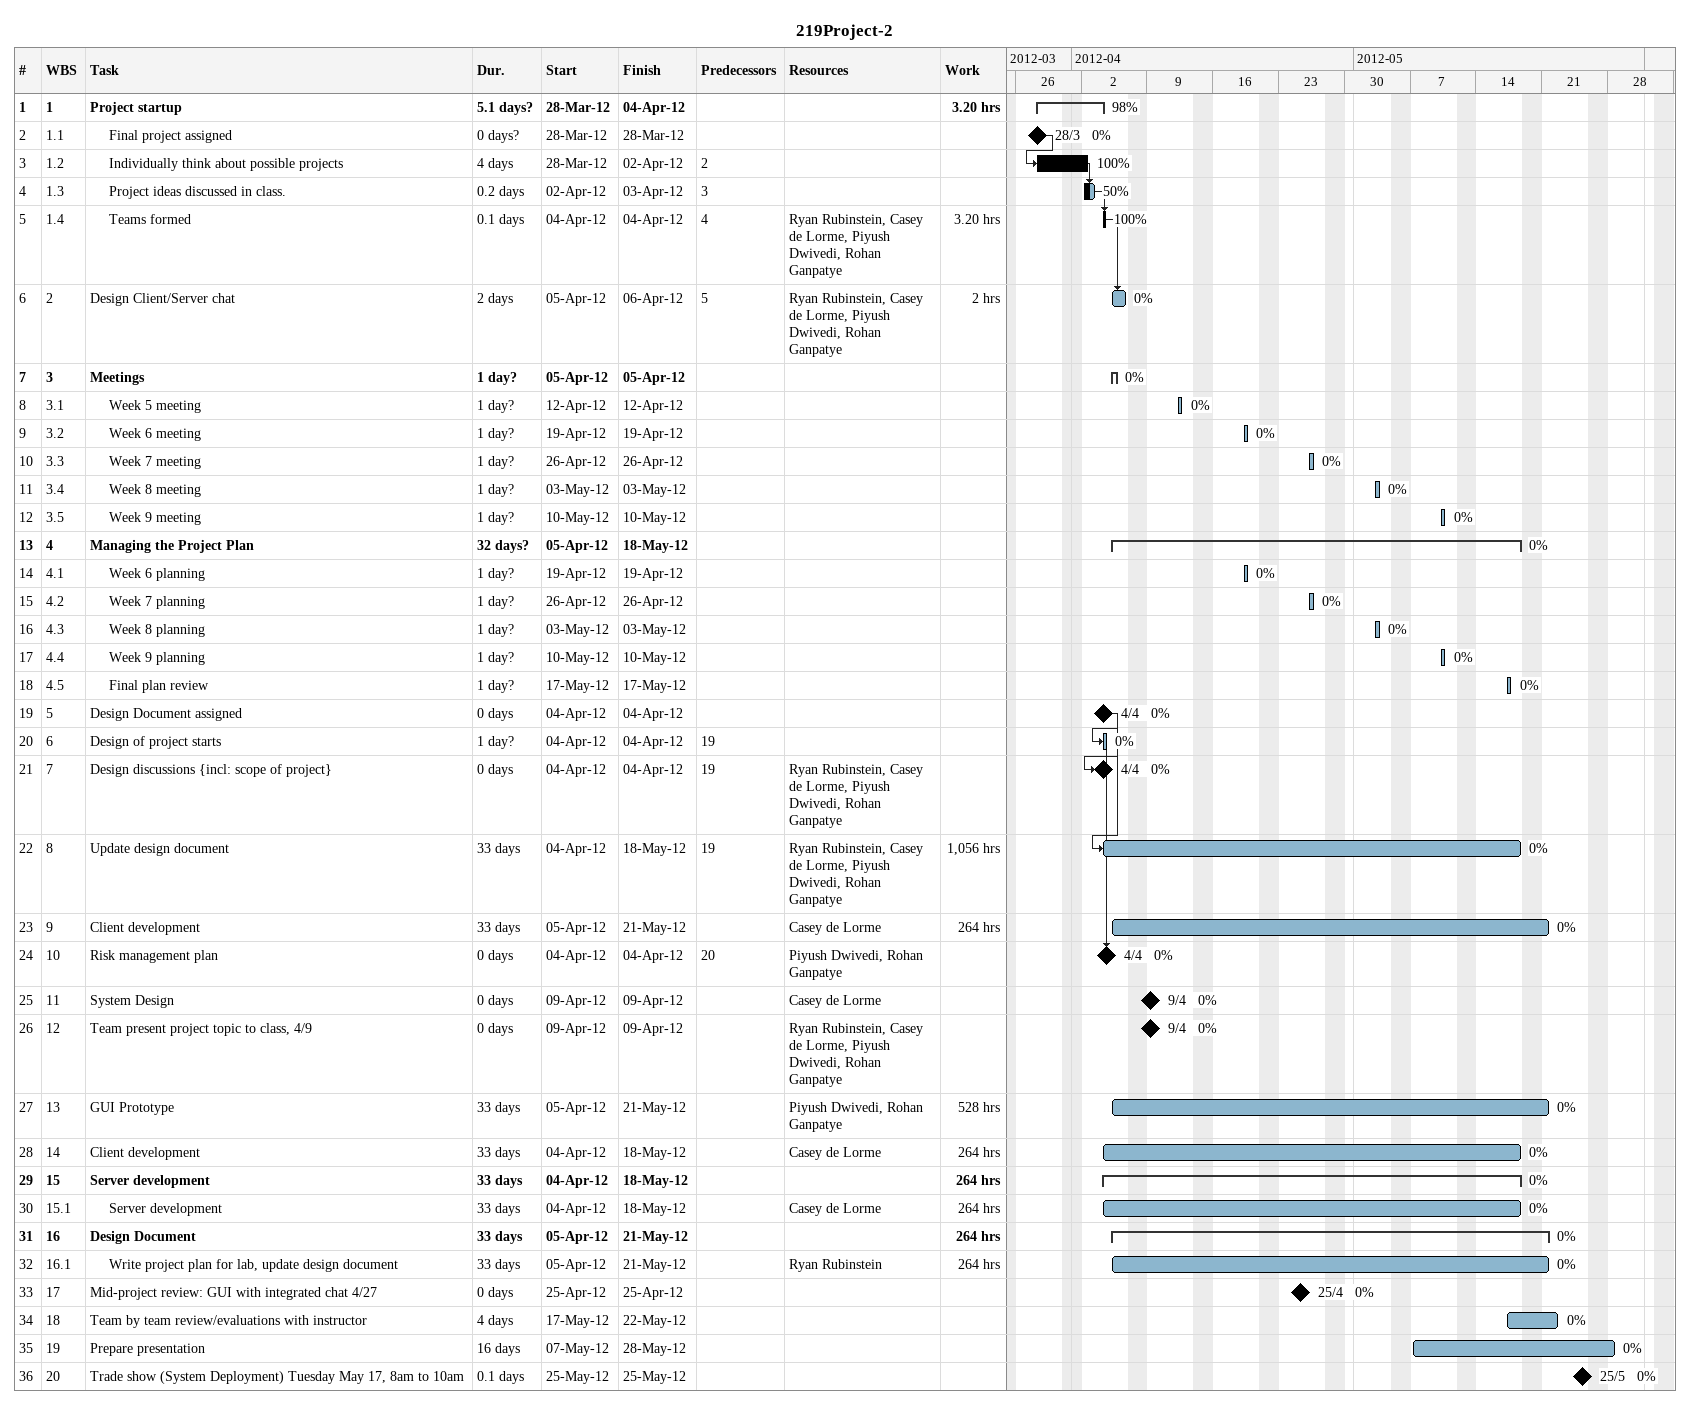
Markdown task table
219Project-2

| ID | WBS | Task | Duration | Start | Finish | Predecessors | Resources | % complete | Work (h) |
|---|---|---|---|---|---|---|---|---|---|
| 1 | 1 | **Project startup** | 5.1d? | 2012-03-28 | 2012-04-04 |  |  | 98 | 3.20 |
| 2 | 1.1 | Final project assigned | 0d? | 2012-03-28 | 2012-03-28 |  |  | 0 |  |
| 3 | 1.2 | Individually think about possible projects | 4d | 2012-03-28 | 2012-04-02 | 2 |  | 100 |  |
| 4 | 1.3 | Project ideas discussed in class. | 0.2d | 2012-04-02 | 2012-04-03 | 3 |  | 50 |  |
| 5 | 1.4 | Teams formed | 0.1d | 2012-04-04 | 2012-04-04 | 4 | Ryan Rubinstein, Casey de Lorme, Piyush Dwivedi, Rohan Ganpatye | 100 | 3.20 |
| 6 | 2 | Design Client/Server chat | 2d | 2012-04-05 | 2012-04-06 | 5 | Ryan Rubinstein, Casey de Lorme, Piyush Dwivedi, Rohan Ganpatye | 0 | 2 |
| 7 | 3 | **Meetings** | 1d? | 2012-04-05 | 2012-04-05 |  |  | 0 |  |
| 8 | 3.1 | Week 5 meeting | 1d? | 2012-04-12 | 2012-04-12 |  |  | 0 |  |
| 9 | 3.2 | Week 6 meeting | 1d? | 2012-04-19 | 2012-04-19 |  |  | 0 |  |
| 10 | 3.3 | Week 7 meeting | 1d? | 2012-04-26 | 2012-04-26 |  |  | 0 |  |
| 11 | 3.4 | Week 8 meeting | 1d? | 2012-05-03 | 2012-05-03 |  |  | 0 |  |
| 12 | 3.5 | Week 9 meeting | 1d? | 2012-05-10 | 2012-05-10 |  |  | 0 |  |
| 13 | 4 | **Managing the Project Plan** | 32d? | 2012-04-05 | 2012-05-18 |  |  | 0 |  |
| 14 | 4.1 | Week 6 planning | 1d? | 2012-04-19 | 2012-04-19 |  |  | 0 |  |
| 15 | 4.2 | Week 7 planning | 1d? | 2012-04-26 | 2012-04-26 |  |  | 0 |  |
| 16 | 4.3 | Week 8 planning | 1d? | 2012-05-03 | 2012-05-03 |  |  | 0 |  |
| 17 | 4.4 | Week 9 planning | 1d? | 2012-05-10 | 2012-05-10 |  |  | 0 |  |
| 18 | 4.5 | Final plan review | 1d? | 2012-05-17 | 2012-05-17 |  |  | 0 |  |
| 19 | 5 | Design Document assigned | 0d | 2012-04-04 | 2012-04-04 |  |  | 0 |  |
| 20 | 6 | Design of project starts | 1d? | 2012-04-04 | 2012-04-04 | 19 |  | 0 |  |
| 21 | 7 | Design discussions {incl: scope of project} | 0d | 2012-04-04 | 2012-04-04 | 19 | Ryan Rubinstein, Casey de Lorme, Piyush Dwivedi, Rohan Ganpatye | 0 |  |
| 22 | 8 | Update design document | 33d | 2012-04-04 | 2012-05-18 | 19 | Ryan Rubinstein, Casey de Lorme, Piyush Dwivedi, Rohan Ganpatye | 0 | 1056 |
| 23 | 9 | Client development | 33d | 2012-04-05 | 2012-05-21 |  | Casey de Lorme | 0 | 264 |
| 24 | 10 | Risk management plan | 0d | 2012-04-04 | 2012-04-04 | 20 | Piyush Dwivedi, Rohan Ganpatye | 0 |  |
| 25 | 11 | System Design | 0d | 2012-04-09 | 2012-04-09 |  | Casey de Lorme | 0 |  |
| 26 | 12 | Team present project topic to class, 4/9 | 0d | 2012-04-09 | 2012-04-09 |  | Ryan Rubinstein, Casey de Lorme, Piyush Dwivedi, Rohan Ganpatye | 0 |  |
| 27 | 13 | GUI Prototype | 33d | 2012-04-05 | 2012-05-21 |  | Piyush Dwivedi, Rohan Ganpatye | 0 | 528 |
| 28 | 14 | Client development | 33d | 2012-04-04 | 2012-05-18 |  | Casey de Lorme | 0 | 264 |
| 29 | 15 | **Server development** | 33d | 2012-04-04 | 2012-05-18 |  |  | 0 | 264 |
| 30 | 15.1 | Server development | 33d | 2012-04-04 | 2012-05-18 |  | Casey de Lorme | 0 | 264 |
| 31 | 16 | **Design Document** | 33d | 2012-04-05 | 2012-05-21 |  |  | 0 | 264 |
| 32 | 16.1 | Write project plan for lab, update design document | 33d | 2012-04-05 | 2012-05-21 |  | Ryan Rubinstein | 0 | 264 |
| 33 | 17 | Mid-project review: GUI with integrated chat 4/27 | 0d | 2012-04-25 | 2012-04-25 |  |  | 0 |  |
| 34 | 18 | Team by team review/evaluations with instructor | 4d | 2012-05-17 | 2012-05-22 |  |  | 0 |  |
| 35 | 19 | Prepare presentation | 16d | 2012-05-07 | 2012-05-28 |  |  | 0 |  |
| 36 | 20 | Trade show (System Deployment) Tuesday May 17, 8am to 10am | 0.1d | 2012-05-25 | 2012-05-25 |  |  | 0 |  |
